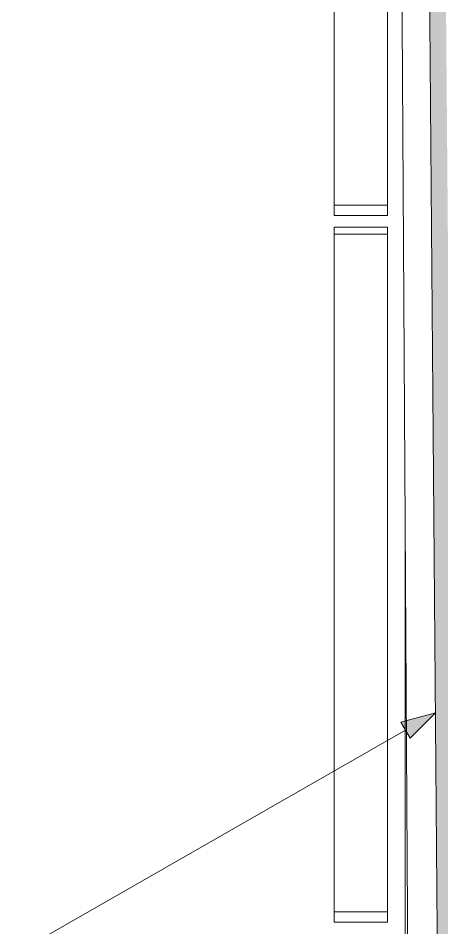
# Model space of a CAD drawing. Header units: millimetres. Extents: x 0 to 1189, y 0 to 841.
# Drawn here: x 834.16 to 852.45, y 557.33 to 596.59 of the extents above; entities that cross this region are included whole.
import ezdxf

# ---------------------------------------------------------------- set-up
doc = ezdxf.new("R2010")
doc.units = ezdxf.units.MM

msp = doc.modelspace()

# ---------------------------------------------------------------- hatches: boundary and pattern name
at = {"true_color": 0xf1d696}
h = msp.add_hatch(color=41, dxfattribs=at)
h.dxf.hatch_style = 2
h.paths.add_polyline_path([(852.564303, 605.411696), (853.041303, 546.514606), (852.341302, 546.515606), (851.864301, 605.414696)])
at = {"true_color": 0x0077b0}
h = msp.add_hatch(color=144, dxfattribs=at)
h.dxf.hatch_style = 2
h.paths.add_polyline_path([(852.178302, 566.601636), (851.0813, 565.513635), (850.6843, 566.207636)])

# ---------------------------------------------------------------- linework, layer by layer
at = {"color": 253, "lineweight": 0, "true_color": 0x999999}
for points in [[(847.804295, 588.077669), (847.804295, 618.077715)], [(850.104299, 618.077715), (850.104299, 588.077669)], [(847.804295, 588.52367), (847.804295, 617.762714)], [(850.104299, 617.762714), (850.104299, 588.52367)], [(850.104299, 588.52367), (847.804295, 588.52367)], [(850.104299, 588.077669), (847.804295, 588.077669)], [(847.804295, 587.577668), (850.104299, 587.577668)], [(847.804295, 557.577623), (847.804295, 587.577668)], [(850.104299, 587.577668), (850.104299, 557.577623)], [(847.804295, 587.262668), (850.104299, 587.262668)], [(847.804295, 558.023623), (847.804295, 587.262668)], [(850.104299, 587.262668), (850.104299, 558.023623)], [(850.104299, 558.023623), (847.804295, 558.023623)], [(850.104299, 557.577623), (847.804295, 557.577623)]]:
    msp.add_lwpolyline(points, dxfattribs=at)
at = {"color": 7, "lineweight": 0}
for points in [[(850.6873, 606.119697), (851.0383, 545.864605)], [(851.864301, 605.414696), (852.341302, 546.515606)], [(850.8673, 545.817605), (850.8673, 575.140649)]]:
    msp.add_lwpolyline(points, dxfattribs=at)
at = {"color": 144, "lineweight": 0, "true_color": 0x0077b0}
for points in [[(852.178302, 566.601636), (850.6843, 566.207636)], [(852.178302, 566.601636), (851.0813, 565.513635)], [(851.0813, 565.513635), (850.6843, 566.207636)], [(850.8823, 565.860635), (828.737266, 553.188616)]]:
    msp.add_lwpolyline(points, dxfattribs=at)

doc.saveas('drawing.dxf')
